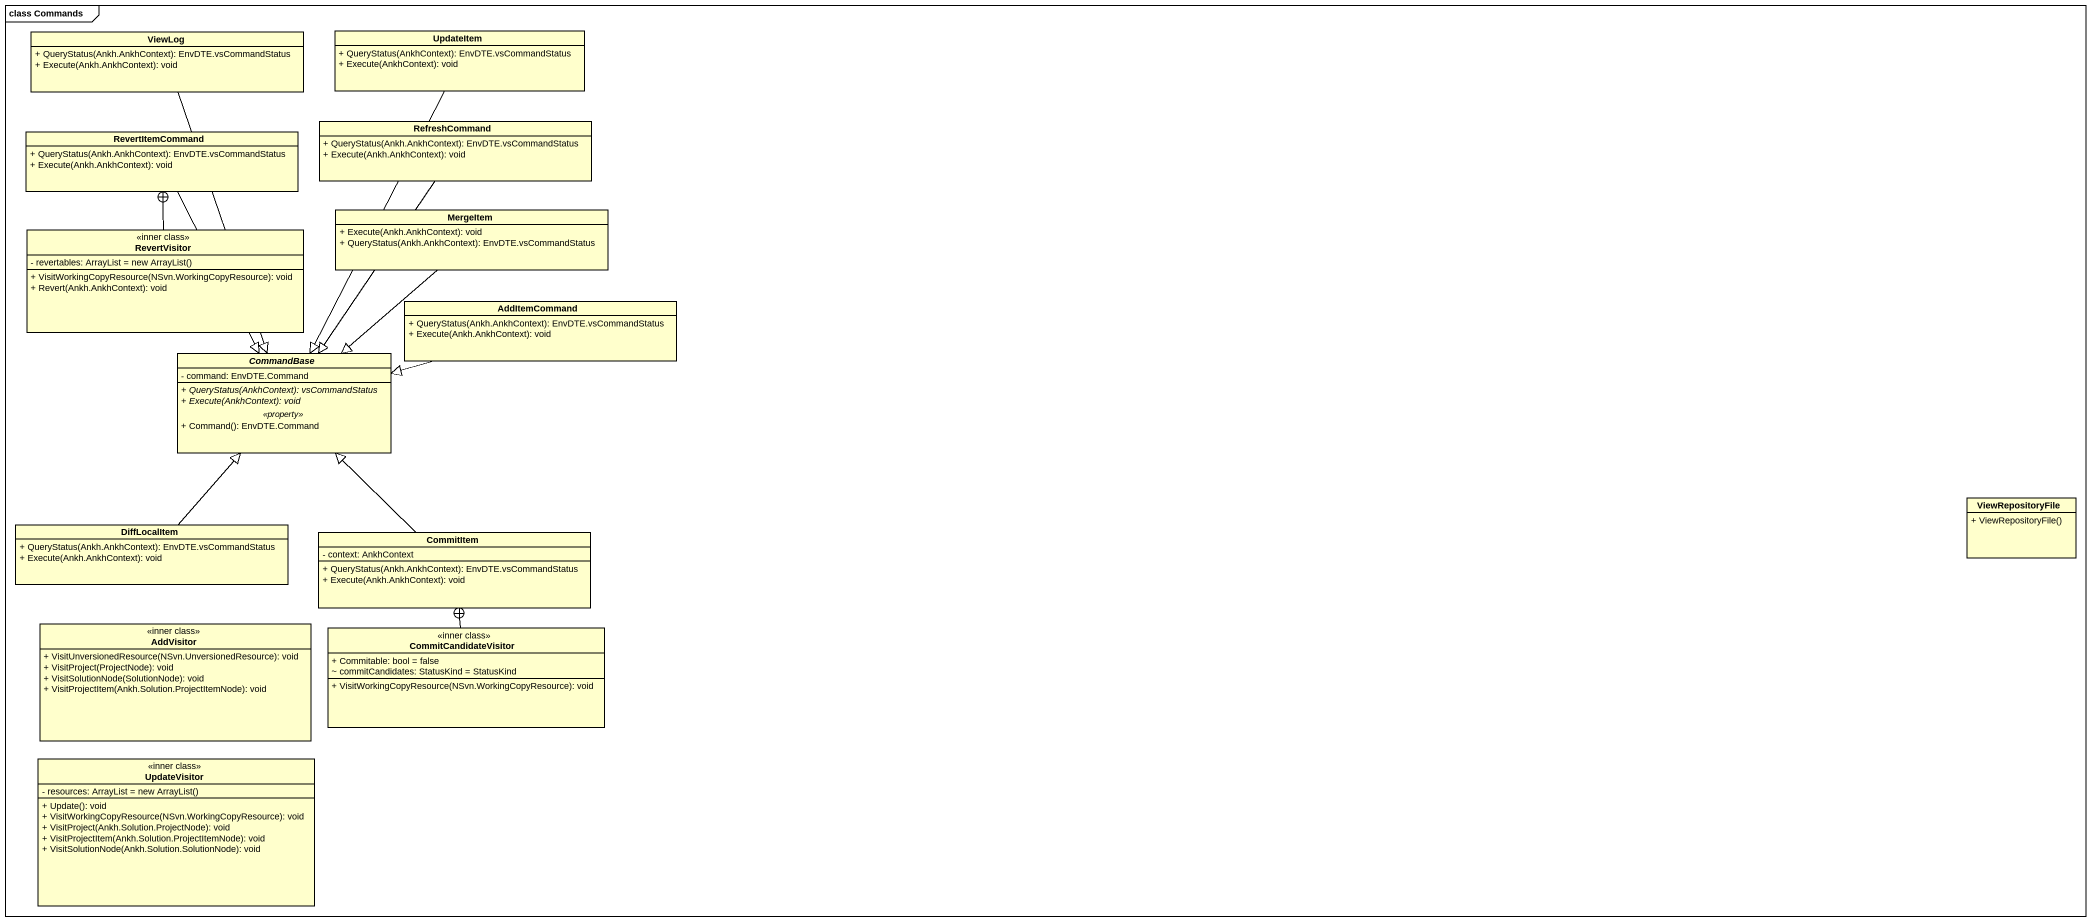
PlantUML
@startuml
mainframe class Commands
hide circle
hide empty members
skinparam classAttributeIconSize 0
class ViewLog {
  + QueryStatus(Ankh.AnkhContext): EnvDTE.vsCommandStatus
  + Execute(Ankh.AnkhContext): void
}
class UpdateItem {
  + QueryStatus(AnkhContext): EnvDTE.vsCommandStatus
  + Execute(AnkhContext): void
}
class RefreshCommand {
  + QueryStatus(Ankh.AnkhContext): EnvDTE.vsCommandStatus
  + Execute(Ankh.AnkhContext): void
}
class RevertItemCommand {
  + QueryStatus(Ankh.AnkhContext): EnvDTE.vsCommandStatus
  + Execute(Ankh.AnkhContext): void
}
class RevertVisitor <<inner class>> {
  {field} - revertables: ArrayList = new ArrayList()
  + VisitWorkingCopyResource(NSvn.WorkingCopyResource): void
  + Revert(Ankh.AnkhContext): void
}
class MergeItem {
  + Execute(Ankh.AnkhContext): void
  + QueryStatus(Ankh.AnkhContext): EnvDTE.vsCommandStatus
}
class AddItemCommand {
  + QueryStatus(Ankh.AnkhContext): EnvDTE.vsCommandStatus
  + Execute(Ankh.AnkhContext): void
}
abstract class CommandBase {
  - command: EnvDTE.Command
  --
  {abstract} + QueryStatus(AnkhContext): vsCommandStatus
  {abstract} + Execute(AnkhContext): void
  .. <<property>> ..
  + Command(): EnvDTE.Command
}
class ViewRepositoryFile {
  + ViewRepositoryFile()
}
class DiffLocalItem {
  + QueryStatus(Ankh.AnkhContext): EnvDTE.vsCommandStatus
  + Execute(Ankh.AnkhContext): void
}
class CommitItem {
  - context: AnkhContext
  + QueryStatus(Ankh.AnkhContext): EnvDTE.vsCommandStatus
  + Execute(Ankh.AnkhContext): void
}
class AddVisitor <<inner class>> {
  + VisitUnversionedResource(NSvn.UnversionedResource): void
  + VisitProject(ProjectNode): void
  + VisitSolutionNode(SolutionNode): void
  + VisitProjectItem(Ankh.Solution.ProjectItemNode): void
}
class CommitCandidateVisitor <<inner class>> {
  + Commitable: bool = false
  ~ commitCandidates: StatusKind = StatusKind
  + VisitWorkingCopyResource(NSvn.WorkingCopyResource): void
}
class UpdateVisitor <<inner class>> {
  {field} - resources: ArrayList = new ArrayList()
  + Update(): void
  + VisitWorkingCopyResource(NSvn.WorkingCopyResource): void
  + VisitProject(Ankh.Solution.ProjectNode): void
  + VisitProjectItem(Ankh.Solution.ProjectItemNode): void
  + VisitSolutionNode(Ankh.Solution.SolutionNode): void
}
ViewLog --|> CommandBase
UpdateItem --|> CommandBase
RefreshCommand --|> CommandBase
RevertItemCommand --|> CommandBase
RevertVisitor -up-+ RevertItemCommand
MergeItem --|> CommandBase
AddItemCommand -left-|> CommandBase
DiffLocalItem -up-|> CommandBase
CommitItem -up-|> CommandBase
CommitCandidateVisitor -up-+ CommitItem
@enduml
